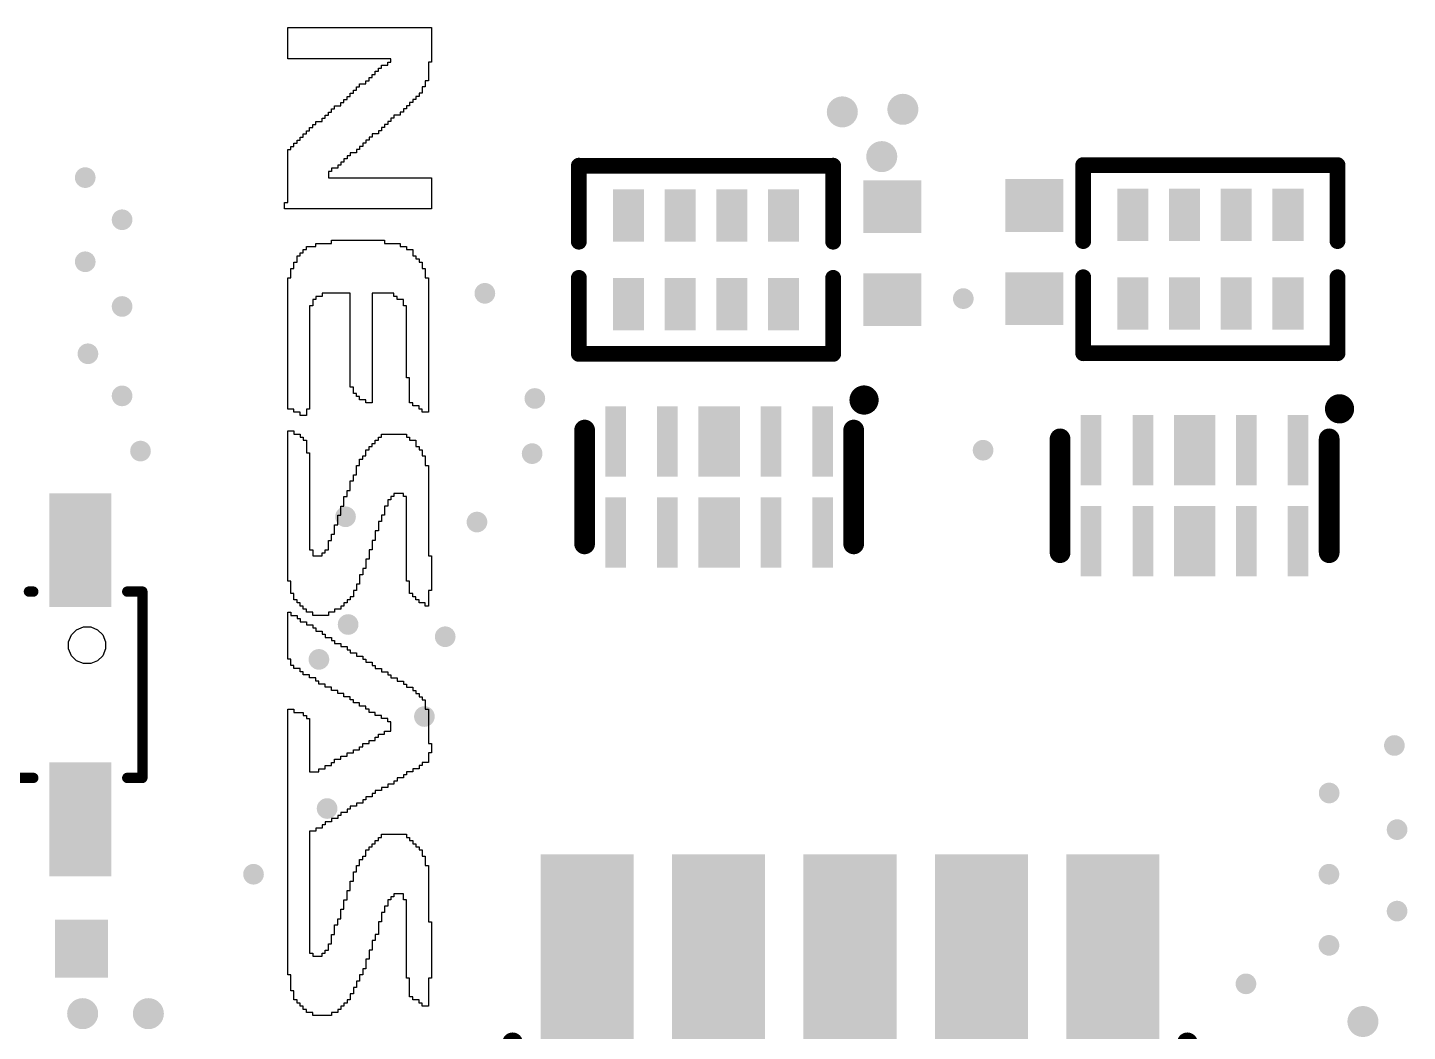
# Model space of a CAD drawing. Header units: inches. Extents: x -6.1 to 65.1, y -0.8 to 59.2.
# Drawn here: x 21.63 to 34.96, y 6.53 to 16.22 of the extents above; entities that cross this region are included whole.
import ezdxf

# ---------------------------------------------------------------- set-up
doc = ezdxf.new("R2010")
doc.units = ezdxf.units.IN
for name, color, linetype in [('Top Overlay', 2, 'Continuous'), ('Top Paste', 8, 'Continuous'), ('Via Holes', 16, 'Continuous')]:
    doc.layers.add(name, color=color, linetype=linetype)

# ---------------------------------------------------------------- blocks, each defined once
blk = doc.blocks.new('SOT_23_5_L3_0_W1_7_P0_95_LS2_8_BR_80')
at = {"layer": 'Top Paste'}
for points in [[(-1.85, 1.25), (-0.75, 1.25), (-0.75, 0.65), (-1.85, 0.65)], [(0.75, 1.25), (1.85, 1.25), (1.85, 0.65), (0.75, 0.65)], [(0.75, 0.3), (1.85, 0.3), (1.85, -0.3), (0.75, -0.3)], [(-1.85, -0.65), (-0.75, -0.65), (-0.75, -1.25), (-1.85, -1.25)], [(0.75, -0.65), (1.85, -0.65), (1.85, -1.25), (0.75, -1.25)]]:
    blk.add_hatch(color=8, dxfattribs=at).paths.add_polyline_path(points)
at = {"layer": 'Top Overlay'}
for p, q in [((0.204, -0.981), (0.23, -0.915)), ((0.23, -0.915), (0.28, -0.864)), ((0.28, -0.864), (0.346, -0.837)), ((0.346, -0.837), (0.416, -0.837)), ((0.416, -0.837), (0.482, -0.864)), ((0.482, -0.864), (0.532, -0.915)), ((0.532, -0.915), (0.558, -0.981)), ((0.204, -1.016), (0.204, -0.981)), ((0.204, -1.016), (0.204, -1.016)), ((0.204, -1.051), (0.204, -1.016)), ((0.204, -1.016), (0.204, -1.016)), ((0.23, -1.117), (0.204, -1.051)), ((0.558, -1.051), (0.532, -1.117)), ((0.558, -0.981), (0.558, -1.016)), ((0.558, -1.016), (0.558, -1.051)), ((0.28, -1.168), (0.23, -1.117)), ((0.346, -1.195), (0.28, -1.168)), ((0.416, -1.195), (0.346, -1.195)), ((0.482, -1.168), (0.416, -1.195)), ((0.532, -1.117), (0.482, -1.168))]:
    blk.add_line(p, q, dxfattribs=at)
at = {"layer": 'Top Overlay', "const_width": 0.1}
for points in [[(-0.9, 1.55), (-0.9, 1.404)], [(-0.9, 1.55), (0.9, 1.55)], [(0.9, 1.55), (0.9, 1.404)], [(-0.9, 0.496), (-0.9, -0.496)], [(0.9, 0.496), (0.9, 0.454)], [(0.9, -0.454), (0.9, -0.496)], [(-0.9, -1.404), (-0.9, -1.55)], [(0.9, -1.404), (0.9, -1.55)], [(-0.9, -1.55), (0.9, -1.55)]]:
    blk.add_lwpolyline(points, dxfattribs=at)
at = {"layer": 'Top Overlay', "const_width": 0.05}
for points in [[(-0.925, 1.55, 1), (-0.875, 1.55, 1)], [(-0.925, 1.55, 1), (-0.875, 1.55, 1)], [(0.875, 1.55, 1), (0.925, 1.55, 1)], [(0.875, 1.55, 1), (0.925, 1.55, 1)], [(-0.925, 1.404, 1), (-0.875, 1.404, 1)], [(0.875, 1.404, 1), (0.925, 1.404, 1)], [(-0.925, 0.496, 1), (-0.875, 0.496, 1)], [(0.875, 0.496, 1), (0.925, 0.496, 1)], [(0.875, 0.454, 1), (0.925, 0.454, 1)], [(-0.925, -0.496, 1), (-0.875, -0.496, 1)], [(0.875, -0.454, 1), (0.925, -0.454, 1)], [(0.875, -0.496, 1), (0.925, -0.496, 1)], [(-0.925, -1.404, 1), (-0.875, -1.404, 1)], [(0.875, -1.404, 1), (0.925, -1.404, 1)], [(-0.925, -1.55, 1), (-0.875, -1.55, 1)], [(-0.925, -1.55, 1), (-0.875, -1.55, 1)], [(0.875, -1.55, 1), (0.925, -1.55, 1)], [(0.875, -1.55, 1), (0.925, -1.55, 1)]]:
    blk.add_lwpolyline(points, format="xyb", close=True, dxfattribs=at)
blk = doc.blocks.new('RES_ARRAY_SMD_0402_8P_L2_0_W1_0_BL_127')
at = {"layer": 'Top Paste'}
for points in [[(-0.6, 0.175), (-0.9, 0.175), (-0.9, 0.68), (-0.6, 0.68)], [(-0.1, 0.175), (-0.4, 0.175), (-0.4, 0.68), (-0.1, 0.68)], [(0.4, 0.175), (0.1, 0.175), (0.1, 0.68), (0.4, 0.68)], [(0.9, 0.175), (0.6, 0.175), (0.6, 0.68), (0.9, 0.68)], [(-0.6, -0.68), (-0.9, -0.68), (-0.9, -0.175), (-0.6, -0.175)], [(-0.1, -0.68), (-0.4, -0.68), (-0.4, -0.175), (-0.1, -0.175)], [(0.4, -0.68), (0.1, -0.68), (0.1, -0.175), (0.4, -0.175)], [(0.9, -0.68), (0.6, -0.68), (0.6, -0.175), (0.9, -0.175)]]:
    blk.add_hatch(color=8, dxfattribs=at).paths.add_polyline_path(points)
at = {"layer": 'Top Overlay', "const_width": 0.152}
for points in [[(-1.229, 0.909), (-1.229, 0.175)], [(1.229, 0.909), (-1.229, 0.909)], [(1.229, 0.909), (1.229, 0.175)], [(-1.229, -0.175), (-1.229, -0.909)], [(1.229, -0.175), (1.229, -0.909)], [(1.229, -0.909), (-1.229, -0.909)]]:
    blk.add_lwpolyline(points, dxfattribs=at)
at = {"layer": 'Top Overlay', "const_width": 0.0762}
for points in [[(-1.267, 0.909, 1), (-1.19, 0.909, 1)], [(-1.267, 0.909, 1), (-1.19, 0.909, 1)], [(1.19, 0.909, 1), (1.267, 0.909, 1)], [(1.19, 0.909, 1), (1.267, 0.909, 1)], [(-1.267, 0.175, 1), (-1.19, 0.175, 1)], [(1.19, 0.175, 1), (1.267, 0.175, 1)], [(-1.267, -0.175, 1), (-1.19, -0.175, 1)], [(1.19, -0.175, 1), (1.267, -0.175, 1)], [(-1.267, -0.909, 1), (-1.19, -0.909, 1)], [(-1.267, -0.909, 1), (-1.19, -0.909, 1)], [(1.19, -0.909, 1), (1.267, -0.909, 1)], [(1.19, -0.909, 1), (1.267, -0.909, 1)]]:
    blk.add_lwpolyline(points, format="xyb", close=True, dxfattribs=at)
blk = doc.blocks.new('RES_ARRAY_SMD_0402_8P_L2_0_W1_0_BL_128')
at = {"layer": 'Top Paste'}
for points in [[(-0.6, 0.175), (-0.9, 0.175), (-0.9, 0.68), (-0.6, 0.68)], [(-0.1, 0.175), (-0.4, 0.175), (-0.4, 0.68), (-0.1, 0.68)], [(0.4, 0.175), (0.1, 0.175), (0.1, 0.68), (0.4, 0.68)], [(0.9, 0.175), (0.6, 0.175), (0.6, 0.68), (0.9, 0.68)], [(-0.6, -0.68), (-0.9, -0.68), (-0.9, -0.175), (-0.6, -0.175)], [(-0.1, -0.68), (-0.4, -0.68), (-0.4, -0.175), (-0.1, -0.175)], [(0.4, -0.68), (0.1, -0.68), (0.1, -0.175), (0.4, -0.175)], [(0.9, -0.68), (0.6, -0.68), (0.6, -0.175), (0.9, -0.175)]]:
    blk.add_hatch(color=8, dxfattribs=at).paths.add_polyline_path(points)
at = {"layer": 'Top Overlay', "const_width": 0.152}
for points in [[(-1.229, 0.909), (-1.229, 0.175)], [(1.229, 0.909), (-1.229, 0.909)], [(1.229, 0.909), (1.229, 0.175)], [(-1.229, -0.175), (-1.229, -0.909)], [(1.229, -0.175), (1.229, -0.909)], [(1.229, -0.909), (-1.229, -0.909)]]:
    blk.add_lwpolyline(points, dxfattribs=at)
at = {"layer": 'Top Overlay', "const_width": 0.0762}
for points in [[(-1.267, 0.909, 1), (-1.19, 0.909, 1)], [(-1.267, 0.909, 1), (-1.19, 0.909, 1)], [(1.19, 0.909, 1), (1.267, 0.909, 1)], [(1.19, 0.909, 1), (1.267, 0.909, 1)], [(-1.267, 0.175, 1), (-1.19, 0.175, 1)], [(1.19, 0.175, 1), (1.267, 0.175, 1)], [(-1.267, -0.175, 1), (-1.19, -0.175, 1)], [(1.19, -0.175, 1), (1.267, -0.175, 1)], [(-1.267, -0.909, 1), (-1.19, -0.909, 1)], [(-1.267, -0.909, 1), (-1.19, -0.909, 1)], [(1.19, -0.909, 1), (1.267, -0.909, 1)], [(1.19, -0.909, 1), (1.267, -0.909, 1)]]:
    blk.add_lwpolyline(points, format="xyb", close=True, dxfattribs=at)
blk = doc.blocks.new('CONN_SMD_FTSH_105_01_L_DV_K_TR_173')
at = {"layer": 'Top Paste'}
for points in [[(-2.99, 3.535), (-2.09, 3.535), (-2.09, 0.535), (-2.99, 0.535)], [(-1.72, 3.535), (-0.82, 3.535), (-0.82, 0.535), (-1.72, 0.535)], [(-0.45, 3.535), (0.45, 3.535), (0.45, 0.535), (-0.45, 0.535)], [(0.82, 3.535), (1.72, 3.535), (1.72, 0.535), (0.82, 0.535)], [(2.09, 3.535), (2.99, 3.535), (2.99, 0.535), (2.09, 0.535)], [(-2.99, -0.535), (-2.09, -0.535), (-2.09, -3.535), (-2.99, -3.535)], [(-1.72, -0.535), (-0.82, -0.535), (-0.82, -3.535), (-1.72, -3.535)], [(-0.45, -0.535), (0.45, -0.535), (0.45, -3.535), (-0.45, -3.535)], [(0.82, -0.535), (1.72, -0.535), (1.72, -3.535), (0.82, -3.535)], [(2.09, -0.535), (2.99, -0.535), (2.99, -3.535), (2.09, -3.535)]]:
    blk.add_hatch(color=8, dxfattribs=at).paths.add_polyline_path(points)
at = {"layer": 'Top Overlay'}
for points, const_width in [([(-3.26, -1.715), (-3.26, 1.715)], 0.2), ([(3.26, -1.715), (3.26, 1.715)], 0.2), ([(-0.635, -2.54), (-0.635, -0.254)], 0.15), ([(-0.635, -0.254), (0.635, -0.254)], 0.15), ([(0.635, -2.54), (0.635, -0.254)], 0.15)]:
    blk.add_lwpolyline(points, dxfattribs=dict(at, const_width=const_width))
for points, const_width in [([(-3.31, 1.715, 1), (-3.21, 1.715, 1)], 0.1), ([(3.21, 1.715, 1), (3.31, 1.715, 1)], 0.1), ([(-0.673, -0.254, 1), (-0.597, -0.254, 1)], 0.075), ([(-0.673, -0.254, 1), (-0.597, -0.254, 1)], 0.075), ([(0.597, -0.254, 1), (0.673, -0.254, 1)], 0.075), ([(0.597, -0.254, 1), (0.673, -0.254, 1)], 0.075), ([(-3.31, -1.715, 1), (-3.21, -1.715, 1)], 0.1), ([(3.21, -1.715, 1), (3.31, -1.715, 1)], 0.1), ([(-3.74, -2.035, 1), (-3.64, -2.035, 1)], 0.1), ([(-3.74, -2.039, 1), (-3.64, -2.039, 1)], 0.1), ([(-0.673, -2.54, 1), (-0.597, -2.54, 1)], 0.075), ([(0.597, -2.54, 1), (0.673, -2.54, 1)], 0.075)]:
    blk.add_lwpolyline(points, format="xyb", close=True, dxfattribs=dict(at, const_width=const_width))
at = {"layer": 'Top Overlay', "const_width": 0.2}
blk.add_lwpolyline([(-3.69, -2.039, -89.963759), (-3.69, -2.035)], format="xyb", dxfattribs=at)
blk = doc.blocks.new('SLP2510P8_L2_5_W1_0_P0_50_BL_183')
at = {"layer": 'Top Paste'}
for points in [[(-1.1, 0.78), (-0.9, 0.78), (-0.9, 0.1), (-1.1, 0.1)], [(-0.6, 0.78), (-0.4, 0.78), (-0.4, 0.1), (-0.6, 0.1)], [(-0.2, 0.78), (0.2, 0.78), (0.2, 0.1), (-0.2, 0.1)], [(0.4, 0.78), (0.6, 0.78), (0.6, 0.1), (0.4, 0.1)], [(0.9, 0.78), (1.1, 0.78), (1.1, 0.1), (0.9, 0.1)], [(-1.1, -0.1), (-0.9, -0.1), (-0.9, -0.78), (-1.1, -0.78)], [(-0.6, -0.1), (-0.4, -0.1), (-0.4, -0.78), (-0.6, -0.78)], [(-0.2, -0.1), (0.2, -0.1), (0.2, -0.78), (-0.2, -0.78)], [(0.4, -0.1), (0.6, -0.1), (0.6, -0.78), (0.4, -0.78)], [(0.9, -0.1), (1.1, -0.1), (1.1, -0.78), (0.9, -0.78)]]:
    blk.add_hatch(color=8, dxfattribs=at).paths.add_polyline_path(points)
at = {"layer": 'Top Overlay', "const_width": 0.2}
for points in [[(-1.3, 0.55), (-1.3, -0.55)], [(1.3, 0.55), (1.3, -0.55)]]:
    blk.add_lwpolyline(points, dxfattribs=at)
at = {"layer": 'Top Overlay'}
for points, const_width in [([(-1.35, 0.55, 1), (-1.25, 0.55, 1)], 0.1), ([(1.25, 0.55, 1), (1.35, 0.55, 1)], 0.1), ([(-1.35, -0.55, 1), (-1.25, -0.55, 1)], 0.1), ([(1.25, -0.55, 1), (1.35, -0.55, 1)], 0.1), ([(-1.359, -0.84, 1), (-1.441, -0.84, 1)], 0.2), ([(-1.491, -0.84, 1), (-1.391, -0.84, 1)], 0.1), ([(-1.409, -0.84, 1), (-1.309, -0.84, 1)], 0.1)]:
    blk.add_lwpolyline(points, format="xyb", close=True, dxfattribs=dict(at, const_width=const_width))
blk = doc.blocks.new('SLP2510P8_L2_5_W1_0_P0_50_BL_184')
at = {"layer": 'Top Paste'}
for points in [[(-1.1, 0.78), (-0.9, 0.78), (-0.9, 0.1), (-1.1, 0.1)], [(-0.6, 0.78), (-0.4, 0.78), (-0.4, 0.1), (-0.6, 0.1)], [(-0.2, 0.78), (0.2, 0.78), (0.2, 0.1), (-0.2, 0.1)], [(0.4, 0.78), (0.6, 0.78), (0.6, 0.1), (0.4, 0.1)], [(0.9, 0.78), (1.1, 0.78), (1.1, 0.1), (0.9, 0.1)], [(-1.1, -0.1), (-0.9, -0.1), (-0.9, -0.78), (-1.1, -0.78)], [(-0.6, -0.1), (-0.4, -0.1), (-0.4, -0.78), (-0.6, -0.78)], [(-0.2, -0.1), (0.2, -0.1), (0.2, -0.78), (-0.2, -0.78)], [(0.4, -0.1), (0.6, -0.1), (0.6, -0.78), (0.4, -0.78)], [(0.9, -0.1), (1.1, -0.1), (1.1, -0.78), (0.9, -0.78)]]:
    blk.add_hatch(color=8, dxfattribs=at).paths.add_polyline_path(points)
at = {"layer": 'Top Overlay', "const_width": 0.2}
for points in [[(-1.3, 0.55), (-1.3, -0.55)], [(1.3, 0.55), (1.3, -0.55)]]:
    blk.add_lwpolyline(points, dxfattribs=at)
at = {"layer": 'Top Overlay'}
for points, const_width in [([(-1.35, 0.55, 1), (-1.25, 0.55, 1)], 0.1), ([(1.25, 0.55, 1), (1.35, 0.55, 1)], 0.1), ([(-1.35, -0.55, 1), (-1.25, -0.55, 1)], 0.1), ([(1.25, -0.55, 1), (1.35, -0.55, 1)], 0.1), ([(-1.359, -0.84, 1), (-1.441, -0.84, 1)], 0.2), ([(-1.491, -0.84, 1), (-1.391, -0.84, 1)], 0.1), ([(-1.409, -0.84, 1), (-1.309, -0.84, 1)], 0.1)]:
    blk.add_lwpolyline(points, format="xyb", close=True, dxfattribs=dict(at, const_width=const_width))
blk = doc.blocks.new('C0402_234')
at = {"layer": 'Top Paste'}
for points in [[(-0.705, -0.28), (-0.705, 0.28), (-0.195, 0.28), (-0.195, -0.28)], [(0.195, -0.28), (0.195, 0.28), (0.705, 0.28), (0.705, -0.28)]]:
    blk.add_hatch(color=8, dxfattribs=at).paths.add_polyline_path(points)
blk = doc.blocks.new('C0402_235')
at = {"layer": 'Top Paste'}
for points in [[(-0.705, -0.28), (-0.705, 0.28), (-0.195, 0.28), (-0.195, -0.28)], [(0.195, -0.28), (0.195, 0.28), (0.705, 0.28), (0.705, -0.28)]]:
    blk.add_hatch(color=8, dxfattribs=at).paths.add_polyline_path(points)
blk = doc.blocks.new('C0402_247')
at = {"layer": 'Top Paste'}
for points in [[(-0.705, -0.28), (-0.705, 0.28), (-0.195, 0.28), (-0.195, -0.28)], [(0.195, -0.28), (0.195, 0.28), (0.705, 0.28), (0.705, -0.28)]]:
    blk.add_hatch(color=8, dxfattribs=at).paths.add_polyline_path(points)

msp = doc.modelspace()

# ---------------------------------------------------------------- hatches: boundary and pattern name
at = {"layer": 'Via Holes'}
h = msp.add_hatch(color=7, dxfattribs=at)
edge = h.paths.add_edge_path()
edge.add_arc((29.501, 15.41), 0.15, 0, 360)
h = msp.add_hatch(color=7, dxfattribs=at)
edge = h.paths.add_edge_path()
edge.add_arc((30.086, 15.435), 0.15, 0, 360)
h = msp.add_hatch(color=7, dxfattribs=at)
edge = h.paths.add_edge_path()
edge.add_arc((29.882, 14.978), 0.15, 0, 360)
h = msp.add_hatch(color=7, dxfattribs=at)
edge = h.paths.add_edge_path()
edge.add_arc((22.186, 14.775), 0.1, 0, 360)
h = msp.add_hatch(color=7, dxfattribs=at)
edge = h.paths.add_edge_path()
edge.add_arc((22.542, 14.368), 0.1, 0, 360)
h = msp.add_hatch(color=7, dxfattribs=at)
edge = h.paths.add_edge_path()
edge.add_arc((22.186, 13.962), 0.1, 0, 360)
h = msp.add_hatch(color=7, dxfattribs=at)
edge = h.paths.add_edge_path()
edge.add_arc((26.047, 13.657), 0.1, 0, 360)
h = msp.add_hatch(color=7, dxfattribs=at)
edge = h.paths.add_edge_path()
edge.add_arc((22.542, 13.53), 0.1, 0, 360)
h = msp.add_hatch(color=7, dxfattribs=at)
edge = h.paths.add_edge_path()
edge.add_arc((27.434, 13.554), 0.1, 0, 360)
h = msp.add_hatch(color=7, dxfattribs=at)
edge = h.paths.add_edge_path()
edge.add_arc((27.934, 13.554), 0.1, 0, 360)
h = msp.add_hatch(color=7, dxfattribs=at)
edge = h.paths.add_edge_path()
edge.add_arc((28.434, 13.554), 0.1, 0, 360)
h = msp.add_hatch(color=7, dxfattribs=at)
edge = h.paths.add_edge_path()
edge.add_arc((28.934, 13.554), 0.1, 0, 360)
h = msp.add_hatch(color=7, dxfattribs=at)
edge = h.paths.add_edge_path()
edge.add_arc((30.67, 13.606), 0.1, 0, 360)
h = msp.add_hatch(color=7, dxfattribs=at)
edge = h.paths.add_edge_path()
edge.add_arc((32.807, 13.56), 0.1, 0, 360)
h = msp.add_hatch(color=7, dxfattribs=at)
edge = h.paths.add_edge_path()
edge.add_arc((33.307, 13.56), 0.1, 0, 360)
h = msp.add_hatch(color=7, dxfattribs=at)
edge = h.paths.add_edge_path()
edge.add_arc((33.807, 13.56), 0.1, 0, 360)
h = msp.add_hatch(color=7, dxfattribs=at)
edge = h.paths.add_edge_path()
edge.add_arc((22.212, 13.073), 0.1, 0, 360)
h = msp.add_hatch(color=7, dxfattribs=at)
edge = h.paths.add_edge_path()
edge.add_arc((22.542, 12.666), 0.1, 0, 360)
h = msp.add_hatch(color=7, dxfattribs=at)
edge = h.paths.add_edge_path()
edge.add_arc((26.53, 12.641), 0.1, 0, 360)
h = msp.add_hatch(color=7, dxfattribs=at)
edge = h.paths.add_edge_path()
edge.add_arc((28.311, 12.226), 0.1, 0, 360)
h = msp.add_hatch(color=7, dxfattribs=at)
edge = h.paths.add_edge_path()
edge.add_arc((22.72, 12.133), 0.1, 0, 360)
h = msp.add_hatch(color=7, dxfattribs=at)
edge = h.paths.add_edge_path()
edge.add_arc((26.504, 12.108), 0.1, 0, 360)
h = msp.add_hatch(color=7, dxfattribs=at)
edge = h.paths.add_edge_path()
edge.add_arc((30.861, 12.141), 0.1, 0, 360)
h = msp.add_hatch(color=7, dxfattribs=at)
edge = h.paths.add_edge_path()
edge.add_arc((32.905, 12.141), 0.1, 0, 360)
h = msp.add_hatch(color=7, dxfattribs=at)
edge = h.paths.add_edge_path()
edge.add_arc((24.701, 11.498), 0.1, 0, 360)
h = msp.add_hatch(color=7, dxfattribs=at)
edge = h.paths.add_edge_path()
edge.add_arc((25.971, 11.447), 0.1, 0, 360)
h = msp.add_hatch(color=7, dxfattribs=at)
edge = h.paths.add_edge_path()
edge.add_arc((24.726, 10.457), 0.1, 0, 360)
h = msp.add_hatch(color=7, dxfattribs=at)
edge = h.paths.add_edge_path()
edge.add_arc((25.664, 10.339), 0.1, 0, 360)
h = msp.add_hatch(color=7, dxfattribs=at)
edge = h.paths.add_edge_path()
edge.add_arc((24.444, 10.12), 0.1, 0, 360)
h = msp.add_hatch(color=7, dxfattribs=at)
edge = h.paths.add_edge_path()
edge.add_arc((25.463, 9.568), 0.1, 0, 360)
h = msp.add_hatch(color=7, dxfattribs=at)
edge = h.paths.add_edge_path()
edge.add_arc((34.835, 9.288), 0.1, 0, 360)
h = msp.add_hatch(color=7, dxfattribs=at)
edge = h.paths.add_edge_path()
edge.add_arc((34.205, 8.829), 0.1, 0, 360)
h = msp.add_hatch(color=7, dxfattribs=at)
edge = h.paths.add_edge_path()
edge.add_arc((24.523, 8.679), 0.1, 0, 360)
h = msp.add_hatch(color=7, dxfattribs=at)
edge = h.paths.add_edge_path()
edge.add_arc((34.861, 8.475), 0.1, 0, 360)
h = msp.add_hatch(color=7, dxfattribs=at)
edge = h.paths.add_edge_path()
edge.add_arc((23.812, 8.044), 0.1, 0, 360)
h = msp.add_hatch(color=7, dxfattribs=at)
edge = h.paths.add_edge_path()
edge.add_arc((34.203, 8.044), 0.1, 0, 360)
h = msp.add_hatch(color=7, dxfattribs=at)
edge = h.paths.add_edge_path()
edge.add_arc((34.861, 7.688), 0.1, 0, 360)
h = msp.add_hatch(color=7, dxfattribs=at)
edge = h.paths.add_edge_path()
edge.add_arc((34.203, 7.357), 0.1, 0, 360)
h = msp.add_hatch(color=7, dxfattribs=at)
edge = h.paths.add_edge_path()
edge.add_arc((33.401, 6.985), 0.1, 0, 360)
h = msp.add_hatch(color=7, dxfattribs=at)
edge = h.paths.add_edge_path()
edge.add_arc((22.161, 6.697), 0.15, 0, 360)
h = msp.add_hatch(color=7, dxfattribs=at)
edge = h.paths.add_edge_path()
edge.add_arc((22.796, 6.697), 0.15, 0, 360)
h = msp.add_hatch(color=7, dxfattribs=at)
edge = h.paths.add_edge_path()
edge.add_arc((27.035, 6.735), 0.1, 0, 360)
h = msp.add_hatch(color=7, dxfattribs=at)
edge = h.paths.add_edge_path()
edge.add_arc((28.305, 6.735), 0.1, 0, 360)
h = msp.add_hatch(color=7, dxfattribs=at)
edge = h.paths.add_edge_path()
edge.add_arc((29.575, 6.735), 0.1, 0, 360)
h = msp.add_hatch(color=7, dxfattribs=at)
edge = h.paths.add_edge_path()
edge.add_arc((30.845, 6.735), 0.1, 0, 360)
h = msp.add_hatch(color=7, dxfattribs=at)
edge = h.paths.add_edge_path()
edge.add_arc((32.115, 6.735), 0.1, 0, 360)
h = msp.add_hatch(color=7, dxfattribs=at)
edge = h.paths.add_edge_path()
edge.add_arc((34.531, 6.621), 0.15, 0, 360)

# ---------------------------------------------------------------- linework, layer by layer
at = {"layer": 'Top Overlay'}
for p, q in [((24.142, 15.922), (24.142, 16.225)), ((24.142, 16.225), (25.532, 16.225)), ((25.532, 16.225), (25.532, 15.892)), ((25.139, 15.922), (24.142, 15.922)), ((25.109, 15.862), (25.109, 15.892)), ((25.109, 15.892), (25.139, 15.892)), ((25.139, 15.892), (25.139, 15.922)), ((25.532, 15.892), (25.502, 15.892)), ((25.502, 15.892), (25.502, 15.711)), ((24.928, 15.711), (24.928, 15.741)), ((24.928, 15.741), (24.958, 15.741)), ((24.958, 15.741), (24.958, 15.771)), ((24.958, 15.771), (24.988, 15.771)), ((24.988, 15.771), (24.988, 15.802)), ((24.988, 15.802), (25.018, 15.802)), ((25.018, 15.802), (25.018, 15.832)), ((25.018, 15.832), (25.048, 15.832)), ((25.048, 15.832), (25.048, 15.862)), ((25.048, 15.862), (25.109, 15.862)), ((24.777, 15.59), (24.777, 15.62)), ((24.777, 15.62), (24.807, 15.62)), ((24.807, 15.62), (24.807, 15.651)), ((24.807, 15.651), (24.837, 15.651)), ((24.837, 15.651), (24.837, 15.681)), ((24.837, 15.681), (24.897, 15.681)), ((24.897, 15.681), (24.897, 15.711)), ((24.897, 15.711), (24.928, 15.711)), ((25.471, 15.651), (25.441, 15.651)), ((25.441, 15.651), (25.441, 15.59)), ((25.502, 15.711), (25.471, 15.711)), ((25.471, 15.711), (25.471, 15.651)), ((24.595, 15.439), (24.595, 15.469)), ((24.595, 15.469), (24.656, 15.469)), ((24.656, 15.469), (24.656, 15.5)), ((24.656, 15.5), (24.686, 15.5)), ((24.686, 15.5), (24.686, 15.53)), ((24.686, 15.53), (24.716, 15.53)), ((24.716, 15.53), (24.716, 15.56)), ((24.716, 15.56), (24.746, 15.56)), ((24.746, 15.56), (24.746, 15.59)), ((24.746, 15.59), (24.777, 15.59)), ((25.32, 15.469), (25.29, 15.469)), ((25.29, 15.469), (25.29, 15.439)), ((25.351, 15.5), (25.32, 15.5)), ((25.32, 15.5), (25.32, 15.469)), ((25.381, 15.53), (25.351, 15.53)), ((25.351, 15.53), (25.351, 15.5)), ((25.411, 15.56), (25.381, 15.56)), ((25.381, 15.56), (25.381, 15.53)), ((25.441, 15.59), (25.411, 15.59)), ((25.411, 15.59), (25.411, 15.56)), ((24.474, 15.318), (24.474, 15.348)), ((24.474, 15.348), (24.505, 15.348)), ((24.505, 15.348), (24.505, 15.379)), ((24.505, 15.379), (24.535, 15.379)), ((24.535, 15.379), (24.535, 15.409)), ((24.535, 15.409), (24.565, 15.409)), ((24.565, 15.409), (24.565, 15.439)), ((24.565, 15.439), (24.595, 15.439)), ((25.169, 15.348), (25.139, 15.348)), ((25.139, 15.348), (25.139, 15.318)), ((25.23, 15.379), (25.169, 15.379)), ((25.169, 15.379), (25.169, 15.348)), ((25.26, 15.409), (25.23, 15.409)), ((25.23, 15.409), (25.23, 15.379)), ((25.29, 15.439), (25.26, 15.439)), ((25.26, 15.439), (25.26, 15.409)), ((24.323, 15.197), (24.323, 15.228)), ((24.323, 15.228), (24.354, 15.228)), ((24.354, 15.228), (24.354, 15.258)), ((24.354, 15.258), (24.384, 15.258)), ((24.384, 15.258), (24.384, 15.288)), ((24.384, 15.288), (24.414, 15.288)), ((24.414, 15.288), (24.414, 15.318)), ((24.414, 15.318), (24.474, 15.318)), ((25.048, 15.228), (25.018, 15.228)), ((25.018, 15.228), (25.018, 15.197)), ((25.079, 15.258), (25.048, 15.258)), ((25.048, 15.258), (25.048, 15.228)), ((25.109, 15.288), (25.079, 15.288)), ((25.079, 15.288), (25.079, 15.258)), ((25.139, 15.318), (25.109, 15.318)), ((25.109, 15.318), (25.109, 15.288)), ((24.172, 15.046), (24.172, 15.077)), ((24.172, 15.077), (24.203, 15.077)), ((24.203, 15.077), (24.203, 15.107)), ((24.203, 15.107), (24.233, 15.107)), ((24.233, 15.107), (24.233, 15.137)), ((24.233, 15.137), (24.263, 15.137)), ((24.263, 15.137), (24.263, 15.167)), ((24.263, 15.167), (24.293, 15.167)), ((24.293, 15.167), (24.293, 15.197)), ((24.293, 15.197), (24.323, 15.197)), ((24.867, 15.077), (24.837, 15.077)), ((24.837, 15.077), (24.837, 15.046)), ((24.897, 15.107), (24.867, 15.107)), ((24.867, 15.107), (24.867, 15.077)), ((24.928, 15.137), (24.897, 15.137)), ((24.897, 15.137), (24.897, 15.107)), ((24.958, 15.167), (24.928, 15.167)), ((24.928, 15.167), (24.928, 15.137)), ((25.018, 15.197), (24.958, 15.197)), ((24.958, 15.197), (24.958, 15.167)), ((24.142, 14.533), (24.142, 15.046)), ((24.142, 15.046), (24.172, 15.046)), ((24.716, 14.956), (24.686, 14.956)), ((24.686, 14.956), (24.686, 14.925)), ((24.746, 14.986), (24.716, 14.986)), ((24.716, 14.986), (24.716, 14.956)), ((24.777, 15.016), (24.746, 15.016)), ((24.746, 15.016), (24.746, 14.986)), ((24.807, 15.016), (24.777, 15.016)), ((24.837, 15.046), (24.807, 15.046)), ((24.807, 15.046), (24.807, 15.016)), ((24.565, 14.835), (24.535, 14.835)), ((24.535, 14.835), (24.535, 14.774)), ((24.626, 14.865), (24.565, 14.865)), ((24.565, 14.865), (24.565, 14.835)), ((24.656, 14.895), (24.626, 14.895)), ((24.626, 14.895), (24.626, 14.865)), ((24.686, 14.925), (24.656, 14.925)), ((24.656, 14.925), (24.656, 14.895)), ((24.535, 14.774), (25.532, 14.774)), ((25.532, 14.774), (25.532, 14.472)), ((24.112, 14.472), (24.112, 14.533)), ((24.112, 14.533), (24.142, 14.533)), ((25.532, 14.472), (24.112, 14.472)), ((24.414, 14.11), (24.414, 14.14)), ((24.414, 14.14), (24.565, 14.14)), ((24.565, 14.14), (24.565, 14.17)), ((24.565, 14.17), (25.079, 14.17)), ((25.079, 14.17), (25.079, 14.14)), ((25.079, 14.14), (25.23, 14.14)), ((25.23, 14.14), (25.23, 14.11)), ((24.233, 13.959), (24.233, 14.019)), ((24.233, 14.019), (24.263, 14.019)), ((24.263, 14.019), (24.263, 14.049)), ((24.263, 14.049), (24.293, 14.049)), ((24.293, 14.049), (24.293, 14.08)), ((24.293, 14.08), (24.323, 14.08)), ((24.323, 14.08), (24.323, 14.11)), ((24.323, 14.11), (24.414, 14.11)), ((25.23, 14.11), (25.29, 14.11)), ((25.29, 14.11), (25.29, 14.08)), ((25.29, 14.08), (25.351, 14.08)), ((25.351, 14.08), (25.351, 14.019)), ((25.351, 14.019), (25.381, 14.019)), ((25.381, 14.019), (25.381, 13.989)), ((24.172, 13.808), (24.172, 13.898)), ((24.172, 13.898), (24.203, 13.898)), ((24.203, 13.898), (24.203, 13.959)), ((24.203, 13.959), (24.233, 13.959)), ((25.381, 13.989), (25.411, 13.989)), ((25.411, 13.989), (25.411, 13.959)), ((25.411, 13.959), (25.441, 13.959)), ((25.441, 13.959), (25.441, 13.898)), ((25.441, 13.898), (25.471, 13.898)), ((25.471, 13.898), (25.471, 13.808)), ((24.142, 12.539), (24.142, 13.808)), ((24.142, 13.808), (24.172, 13.808)), ((25.471, 13.808), (25.502, 13.808)), ((25.502, 13.808), (25.502, 12.509)), ((24.474, 13.626), (24.414, 13.626)), ((24.414, 13.626), (24.414, 13.596)), ((24.595, 13.657), (24.474, 13.657)), ((24.474, 13.657), (24.474, 13.626)), ((24.626, 13.657), (24.595, 13.657)), ((24.746, 13.657), (24.626, 13.657)), ((24.746, 12.75), (24.746, 13.657)), ((25.169, 13.657), (24.958, 13.657)), ((24.958, 13.657), (24.958, 12.599)), ((25.169, 13.626), (25.169, 13.657)), ((25.2, 13.626), (25.169, 13.626)), ((25.2, 13.596), (25.2, 13.626)), ((24.384, 13.536), (24.354, 13.536)), ((24.354, 13.536), (24.354, 12.539)), ((24.414, 13.596), (24.384, 13.596)), ((24.384, 13.596), (24.384, 13.536)), ((25.26, 13.596), (25.2, 13.596)), ((25.26, 13.536), (25.26, 13.596)), ((25.29, 13.536), (25.26, 13.536)), ((25.29, 12.841), (25.29, 13.536)), ((25.32, 12.841), (25.29, 12.841)), ((25.32, 12.599), (25.32, 12.841)), ((24.777, 12.75), (24.746, 12.75)), ((24.777, 12.69), (24.777, 12.75)), ((24.807, 12.69), (24.777, 12.69)), ((24.807, 12.66), (24.807, 12.69)), ((24.203, 12.539), (24.142, 12.539)), ((24.203, 12.509), (24.203, 12.539)), ((24.354, 12.539), (24.323, 12.539)), ((24.323, 12.539), (24.323, 12.478)), ((24.837, 12.66), (24.807, 12.66)), ((24.837, 12.629), (24.837, 12.66)), ((24.897, 12.629), (24.837, 12.629)), ((24.897, 12.599), (24.897, 12.629)), ((24.958, 12.599), (24.897, 12.599)), ((25.351, 12.599), (25.32, 12.599)), ((25.351, 12.569), (25.351, 12.599)), ((25.411, 12.569), (25.351, 12.569)), ((25.411, 12.539), (25.411, 12.569)), ((25.441, 12.539), (25.411, 12.539)), ((25.441, 12.509), (25.441, 12.539)), ((24.263, 12.509), (24.203, 12.509)), ((24.263, 12.478), (24.263, 12.509)), ((24.323, 12.478), (24.263, 12.478)), ((25.502, 12.509), (25.441, 12.509)), ((24.142, 10.877), (24.142, 12.327)), ((24.142, 12.327), (24.203, 12.327)), ((24.203, 12.327), (24.203, 12.297)), ((24.203, 12.297), (24.263, 12.297)), ((24.263, 12.297), (24.263, 12.267)), ((24.263, 12.267), (24.293, 12.267)), ((24.293, 12.267), (24.293, 12.237)), ((25.018, 12.237), (25.018, 12.267)), ((25.018, 12.267), (25.048, 12.267)), ((25.048, 12.267), (25.048, 12.297)), ((25.048, 12.297), (25.29, 12.297)), ((25.29, 12.297), (25.29, 12.267)), ((25.29, 12.267), (25.32, 12.267)), ((25.32, 12.267), (25.32, 12.237)), ((24.293, 12.237), (24.323, 12.237)), ((24.323, 12.237), (24.323, 12.116)), ((24.897, 12.086), (24.897, 12.146)), ((24.897, 12.146), (24.928, 12.146)), ((24.928, 12.146), (24.928, 12.176)), ((24.928, 12.176), (24.958, 12.176)), ((24.958, 12.176), (24.958, 12.206)), ((24.958, 12.206), (24.988, 12.206)), ((24.988, 12.206), (24.988, 12.237)), ((24.988, 12.237), (25.018, 12.237)), ((25.32, 12.237), (25.381, 12.237)), ((25.381, 12.237), (25.381, 12.176)), ((25.381, 12.176), (25.411, 12.176)), ((25.411, 12.176), (25.411, 12.146)), ((25.411, 12.146), (25.441, 12.146)), ((25.441, 12.146), (25.441, 12.086)), ((24.323, 12.116), (24.354, 12.116)), ((24.354, 12.116), (24.354, 11.179)), ((24.837, 11.995), (24.837, 12.055)), ((24.837, 12.055), (24.867, 12.055)), ((24.867, 12.055), (24.867, 12.086)), ((24.867, 12.086), (24.897, 12.086)), ((25.441, 12.086), (25.471, 12.086)), ((25.471, 12.086), (25.471, 11.995)), ((24.777, 11.844), (24.777, 11.904)), ((24.777, 11.904), (24.807, 11.904)), ((24.807, 11.904), (24.807, 11.995)), ((24.807, 11.995), (24.837, 11.995)), ((25.471, 11.995), (25.502, 11.995)), ((25.502, 11.995), (25.502, 11.119)), ((24.716, 11.693), (24.716, 11.753)), ((24.716, 11.753), (24.746, 11.753)), ((24.746, 11.753), (24.746, 11.844)), ((24.746, 11.844), (24.777, 11.844)), ((24.656, 11.512), (24.656, 11.602)), ((24.656, 11.602), (24.686, 11.602)), ((24.686, 11.602), (24.686, 11.693)), ((24.686, 11.693), (24.716, 11.693)), ((25.109, 11.602), (25.079, 11.602)), ((25.079, 11.602), (25.079, 11.512)), ((25.139, 11.663), (25.109, 11.663)), ((25.109, 11.663), (25.109, 11.602)), ((25.169, 11.693), (25.139, 11.693)), ((25.139, 11.693), (25.139, 11.663)), ((25.26, 11.723), (25.169, 11.723)), ((25.169, 11.723), (25.169, 11.693)), ((25.26, 11.693), (25.26, 11.723)), ((25.29, 11.693), (25.26, 11.693)), ((25.29, 10.877), (25.29, 11.693)), ((24.626, 11.421), (24.626, 11.512)), ((24.626, 11.512), (24.656, 11.512)), ((25.079, 11.512), (25.048, 11.512)), ((25.048, 11.512), (25.048, 11.451)), ((24.595, 11.33), (24.595, 11.421)), ((24.595, 11.421), (24.626, 11.421)), ((25.018, 11.361), (24.988, 11.361)), ((24.988, 11.361), (24.988, 11.27)), ((25.048, 11.451), (25.018, 11.451)), ((25.018, 11.451), (25.018, 11.361)), ((24.535, 11.179), (24.535, 11.27)), ((24.535, 11.27), (24.565, 11.27)), ((24.565, 11.27), (24.565, 11.33)), ((24.565, 11.33), (24.595, 11.33)), ((24.988, 11.27), (24.958, 11.27)), ((24.958, 11.27), (24.958, 11.179)), ((24.354, 11.179), (24.384, 11.179)), ((24.384, 11.179), (24.384, 11.119)), ((24.384, 11.119), (24.474, 11.119)), ((24.474, 11.119), (24.474, 11.149)), ((24.474, 11.149), (24.505, 11.149)), ((24.505, 11.149), (24.505, 11.179)), ((24.505, 11.179), (24.535, 11.179)), ((24.897, 11.089), (24.897, 11.058)), ((24.928, 11.089), (24.897, 11.089)), ((24.958, 11.179), (24.928, 11.179)), ((24.928, 11.179), (24.928, 11.089)), ((25.502, 11.119), (25.532, 11.119)), ((25.532, 11.119), (25.532, 10.787)), ((24.867, 10.938), (24.837, 10.938)), ((24.837, 10.938), (24.837, 10.847)), ((24.897, 10.998), (24.867, 10.998)), ((24.867, 10.998), (24.867, 10.938)), ((24.897, 11.058), (24.897, 10.998)), ((24.172, 10.877), (24.142, 10.877)), ((24.172, 10.756), (24.172, 10.877)), ((24.837, 10.847), (24.807, 10.847)), ((24.807, 10.847), (24.807, 10.787)), ((25.32, 10.877), (25.29, 10.877)), ((25.32, 10.756), (25.32, 10.877)), ((24.203, 10.756), (24.172, 10.756)), ((24.203, 10.696), (24.203, 10.756)), ((24.233, 10.696), (24.203, 10.696)), ((24.233, 10.666), (24.233, 10.696)), ((24.263, 10.666), (24.233, 10.666)), ((24.263, 10.635), (24.263, 10.666)), ((24.716, 10.666), (24.686, 10.666)), ((24.686, 10.666), (24.686, 10.635)), ((24.746, 10.696), (24.716, 10.696)), ((24.716, 10.696), (24.716, 10.666)), ((24.777, 10.726), (24.746, 10.726)), ((24.746, 10.726), (24.746, 10.696)), ((24.807, 10.787), (24.777, 10.787)), ((24.777, 10.787), (24.777, 10.726)), ((25.351, 10.756), (25.32, 10.756)), ((25.351, 10.726), (25.351, 10.756)), ((25.381, 10.726), (25.351, 10.726)), ((25.381, 10.696), (25.381, 10.726)), ((25.411, 10.696), (25.381, 10.696)), ((25.411, 10.666), (25.411, 10.696)), ((25.471, 10.666), (25.411, 10.666)), ((25.471, 10.635), (25.471, 10.666)), ((25.532, 10.787), (25.502, 10.787)), ((25.502, 10.787), (25.502, 10.635)), ((24.142, 10.122), (24.142, 10.575)), ((24.142, 10.575), (24.172, 10.575)), ((24.172, 10.575), (24.172, 10.545)), ((24.172, 10.545), (24.233, 10.545)), ((24.233, 10.545), (24.233, 10.515)), ((24.293, 10.635), (24.263, 10.635)), ((24.293, 10.605), (24.293, 10.635)), ((24.323, 10.605), (24.293, 10.605)), ((24.323, 10.575), (24.323, 10.605)), ((24.384, 10.575), (24.323, 10.575)), ((24.384, 10.545), (24.384, 10.575)), ((24.535, 10.545), (24.384, 10.545)), ((24.595, 10.575), (24.535, 10.575)), ((24.535, 10.575), (24.535, 10.545)), ((24.656, 10.605), (24.595, 10.605)), ((24.595, 10.605), (24.595, 10.575)), ((24.686, 10.635), (24.656, 10.635)), ((24.656, 10.635), (24.656, 10.605)), ((25.502, 10.635), (25.471, 10.635)), ((24.233, 10.515), (24.263, 10.515)), ((24.263, 10.515), (24.263, 10.484)), ((24.263, 10.484), (24.323, 10.484)), ((24.323, 10.484), (24.323, 10.454)), ((24.323, 10.454), (24.384, 10.454)), ((24.384, 10.454), (24.384, 10.424)), ((24.384, 10.424), (24.414, 10.424)), ((24.414, 10.424), (24.414, 10.394)), ((24.414, 10.394), (24.474, 10.394)), ((24.474, 10.394), (24.474, 10.364)), ((24.474, 10.364), (24.505, 10.364)), ((24.505, 10.364), (24.505, 10.333)), ((24.505, 10.333), (24.565, 10.333)), ((24.565, 10.333), (24.565, 10.303)), ((24.565, 10.303), (24.595, 10.303)), ((24.595, 10.303), (24.595, 10.273)), ((24.595, 10.273), (24.656, 10.273)), ((24.656, 10.273), (24.656, 10.243)), ((24.656, 10.243), (24.716, 10.243)), ((24.716, 10.243), (24.716, 10.213)), ((24.716, 10.213), (24.746, 10.213)), ((24.746, 10.213), (24.746, 10.182)), ((24.746, 10.182), (24.807, 10.182)), ((24.807, 10.182), (24.807, 10.152)), ((24.807, 10.152), (24.867, 10.152)), ((24.867, 10.152), (24.867, 10.122)), ((24.172, 10.122), (24.142, 10.122)), ((24.172, 10.061), (24.172, 10.122)), ((24.203, 10.061), (24.172, 10.061)), ((24.203, 10.031), (24.203, 10.061)), ((24.263, 10.031), (24.203, 10.031)), ((24.263, 10.001), (24.263, 10.031)), ((24.293, 10.001), (24.263, 10.001)), ((24.293, 9.971), (24.293, 10.001)), ((24.867, 10.122), (24.897, 10.122)), ((24.897, 10.122), (24.897, 10.092)), ((24.897, 10.092), (24.958, 10.092)), ((24.958, 10.092), (24.958, 10.061)), ((24.958, 10.061), (24.988, 10.061)), ((24.988, 10.061), (24.988, 10.031)), ((24.988, 10.031), (25.048, 10.031)), ((25.048, 10.031), (25.048, 10.001)), ((25.048, 10.001), (25.109, 10.001)), ((25.109, 10.001), (25.109, 9.971)), ((24.354, 9.971), (24.293, 9.971)), ((24.354, 9.941), (24.354, 9.971)), ((24.414, 9.941), (24.354, 9.941)), ((24.414, 9.91), (24.414, 9.941)), ((24.444, 9.91), (24.414, 9.91)), ((24.444, 9.88), (24.444, 9.91)), ((24.505, 9.88), (24.444, 9.88)), ((24.505, 9.85), (24.505, 9.88)), ((25.109, 9.971), (25.139, 9.971)), ((25.139, 9.971), (25.139, 9.941)), ((25.139, 9.941), (25.2, 9.941)), ((25.2, 9.941), (25.2, 9.91)), ((25.2, 9.91), (25.26, 9.91)), ((25.26, 9.91), (25.26, 9.88)), ((25.26, 9.88), (25.29, 9.88)), ((25.29, 9.88), (25.29, 9.85)), ((24.565, 9.85), (24.505, 9.85)), ((24.565, 9.82), (24.565, 9.85)), ((24.626, 9.82), (24.565, 9.82)), ((24.626, 9.79), (24.626, 9.82)), ((24.686, 9.79), (24.626, 9.79)), ((24.686, 9.759), (24.686, 9.79)), ((24.746, 9.759), (24.686, 9.759)), ((24.746, 9.729), (24.746, 9.759)), ((25.29, 9.85), (25.351, 9.85)), ((25.351, 9.85), (25.351, 9.82)), ((25.351, 9.82), (25.381, 9.82)), ((25.381, 9.82), (25.381, 9.79)), ((25.381, 9.79), (25.411, 9.79)), ((25.411, 9.79), (25.411, 9.759)), ((25.411, 9.759), (25.441, 9.759)), ((25.441, 9.759), (25.441, 9.729)), ((24.142, 7.071), (24.142, 9.639)), ((24.142, 9.639), (24.203, 9.639)), ((24.203, 9.639), (24.203, 9.608)), ((24.203, 9.608), (24.293, 9.608)), ((24.293, 9.608), (24.293, 9.578)), ((24.777, 9.729), (24.746, 9.729)), ((24.777, 9.699), (24.777, 9.729)), ((24.837, 9.699), (24.777, 9.699)), ((24.837, 9.669), (24.837, 9.699)), ((24.897, 9.669), (24.837, 9.669)), ((24.897, 9.639), (24.897, 9.669)), ((24.928, 9.639), (24.897, 9.639)), ((24.928, 9.608), (24.928, 9.639)), ((24.988, 9.608), (24.928, 9.608)), ((24.988, 9.578), (24.988, 9.608)), ((25.441, 9.729), (25.471, 9.729)), ((25.471, 9.729), (25.471, 9.639)), ((25.471, 9.639), (25.502, 9.639)), ((25.502, 9.639), (25.502, 9.306)), ((24.293, 9.578), (24.323, 9.578)), ((24.323, 9.578), (24.323, 9.548)), ((24.323, 9.548), (24.354, 9.548)), ((24.354, 9.548), (24.354, 9.185)), ((25.048, 9.578), (24.988, 9.578)), ((25.048, 9.548), (25.048, 9.578)), ((25.109, 9.548), (25.048, 9.548)), ((25.109, 9.518), (25.109, 9.548)), ((25.139, 9.518), (25.109, 9.518)), ((25.139, 9.427), (25.139, 9.518)), ((24.928, 9.306), (24.928, 9.336)), ((24.928, 9.336), (24.988, 9.336)), ((24.988, 9.336), (24.988, 9.367)), ((24.988, 9.367), (25.018, 9.367)), ((25.018, 9.367), (25.018, 9.397)), ((25.018, 9.397), (25.079, 9.397)), ((25.079, 9.397), (25.079, 9.427)), ((25.079, 9.427), (25.139, 9.427)), ((24.716, 9.185), (24.716, 9.216)), ((24.716, 9.216), (24.777, 9.216)), ((24.777, 9.216), (24.777, 9.246)), ((24.777, 9.246), (24.837, 9.246)), ((24.837, 9.246), (24.837, 9.276)), ((24.837, 9.276), (24.867, 9.276)), ((24.867, 9.276), (24.867, 9.306)), ((24.867, 9.306), (24.928, 9.306)), ((25.502, 9.306), (25.532, 9.306)), ((25.532, 9.216), (25.502, 9.216)), ((25.502, 9.216), (25.502, 9.125)), ((25.532, 9.306), (25.532, 9.216)), ((24.354, 9.185), (24.354, 9.155)), ((24.354, 9.155), (24.354, 9.034)), ((24.505, 9.064), (24.505, 9.095)), ((24.505, 9.095), (24.565, 9.095)), ((24.565, 9.095), (24.565, 9.125)), ((24.565, 9.125), (24.595, 9.125)), ((24.595, 9.125), (24.595, 9.155)), ((24.595, 9.155), (24.656, 9.155)), ((24.656, 9.155), (24.656, 9.185)), ((24.656, 9.185), (24.716, 9.185)), ((25.441, 9.095), (25.411, 9.095)), ((25.411, 9.095), (25.411, 9.064)), ((25.502, 9.125), (25.441, 9.125)), ((25.441, 9.125), (25.441, 9.095)), ((24.354, 9.034), (24.444, 9.034)), ((24.444, 9.034), (24.444, 9.064)), ((24.444, 9.064), (24.505, 9.064)), ((25.2, 8.944), (25.169, 8.944)), ((25.169, 8.944), (25.169, 8.913)), ((25.26, 8.974), (25.2, 8.974)), ((25.2, 8.974), (25.2, 8.944)), ((25.29, 9.004), (25.26, 9.004)), ((25.26, 9.004), (25.26, 8.974)), ((25.351, 9.034), (25.29, 9.034)), ((25.29, 9.034), (25.29, 9.004)), ((25.411, 9.064), (25.351, 9.064)), ((25.351, 9.064), (25.351, 9.034)), ((24.988, 8.823), (24.958, 8.823)), ((24.958, 8.823), (24.958, 8.793)), ((25.048, 8.853), (24.988, 8.853)), ((24.988, 8.853), (24.988, 8.823)), ((25.109, 8.883), (25.048, 8.883)), ((25.048, 8.883), (25.048, 8.853)), ((25.169, 8.913), (25.109, 8.913)), ((25.109, 8.913), (25.109, 8.883)), ((24.746, 8.672), (24.716, 8.672)), ((24.716, 8.672), (24.716, 8.642)), ((24.807, 8.702), (24.746, 8.702)), ((24.746, 8.702), (24.746, 8.672)), ((24.867, 8.732), (24.807, 8.732)), ((24.807, 8.732), (24.807, 8.702)), ((24.897, 8.762), (24.867, 8.762)), ((24.867, 8.762), (24.867, 8.732)), ((24.958, 8.793), (24.897, 8.793)), ((24.897, 8.793), (24.897, 8.762)), ((24.565, 8.551), (24.505, 8.551)), ((24.505, 8.551), (24.505, 8.521)), ((24.626, 8.581), (24.565, 8.581)), ((24.565, 8.581), (24.565, 8.551)), ((24.656, 8.611), (24.626, 8.611)), ((24.626, 8.611), (24.626, 8.581)), ((24.716, 8.642), (24.656, 8.642)), ((24.656, 8.642), (24.656, 8.611)), ((24.414, 8.46), (24.354, 8.46)), ((24.354, 8.46), (24.354, 7.282)), ((24.474, 8.49), (24.414, 8.49)), ((24.414, 8.49), (24.414, 8.46)), ((24.505, 8.521), (24.474, 8.521)), ((24.474, 8.521), (24.474, 8.49)), ((25.018, 8.37), (25.018, 8.4)), ((25.018, 8.4), (25.048, 8.4)), ((25.048, 8.4), (25.048, 8.43)), ((25.048, 8.43), (25.29, 8.43)), ((25.29, 8.43), (25.29, 8.4)), ((25.29, 8.4), (25.32, 8.4)), ((25.32, 8.4), (25.32, 8.37)), ((24.897, 8.219), (24.897, 8.279)), ((24.897, 8.279), (24.928, 8.279)), ((24.928, 8.279), (24.928, 8.309)), ((24.928, 8.309), (24.958, 8.309)), ((24.958, 8.309), (24.958, 8.339)), ((24.958, 8.339), (24.988, 8.339)), ((24.988, 8.339), (24.988, 8.37)), ((24.988, 8.37), (25.018, 8.37)), ((25.32, 8.37), (25.351, 8.37)), ((25.351, 8.37), (25.351, 8.339)), ((25.351, 8.339), (25.381, 8.339)), ((25.381, 8.339), (25.381, 8.309)), ((25.381, 8.309), (25.411, 8.309)), ((25.411, 8.309), (25.411, 8.279)), ((25.411, 8.279), (25.441, 8.279)), ((25.441, 8.279), (25.441, 8.219)), ((24.837, 8.128), (24.837, 8.188)), ((24.837, 8.188), (24.867, 8.188)), ((24.867, 8.188), (24.867, 8.219)), ((24.867, 8.219), (24.897, 8.219)), ((25.441, 8.219), (25.471, 8.219)), ((25.471, 8.219), (25.471, 8.128)), ((24.777, 7.977), (24.777, 8.068)), ((24.777, 8.068), (24.807, 8.068)), ((24.807, 8.068), (24.807, 8.128)), ((24.807, 8.128), (24.837, 8.128)), ((25.471, 8.128), (25.502, 8.128)), ((25.502, 8.128), (25.502, 7.584)), ((24.716, 7.796), (24.716, 7.886)), ((24.716, 7.886), (24.746, 7.886)), ((24.746, 7.886), (24.746, 7.977)), ((24.746, 7.977), (24.777, 7.977)), ((24.686, 7.705), (24.686, 7.796)), ((24.686, 7.796), (24.716, 7.796)), ((25.109, 7.735), (25.079, 7.735)), ((25.079, 7.735), (25.079, 7.675)), ((25.139, 7.796), (25.109, 7.796)), ((25.109, 7.796), (25.109, 7.735)), ((25.169, 7.826), (25.139, 7.826)), ((25.139, 7.826), (25.139, 7.796)), ((25.26, 7.856), (25.169, 7.856)), ((25.169, 7.856), (25.169, 7.826)), ((25.26, 7.796), (25.26, 7.856)), ((25.29, 7.796), (25.26, 7.796)), ((25.29, 7.04), (25.29, 7.796)), ((24.626, 7.554), (24.626, 7.614)), ((24.626, 7.614), (24.656, 7.614)), ((24.656, 7.614), (24.656, 7.705)), ((24.656, 7.705), (24.686, 7.705)), ((25.079, 7.675), (25.048, 7.675)), ((25.048, 7.675), (25.048, 7.584)), ((24.595, 7.463), (24.595, 7.554)), ((24.595, 7.554), (24.626, 7.554)), ((25.048, 7.584), (25.018, 7.584)), ((25.018, 7.584), (25.018, 7.463)), ((25.502, 7.584), (25.532, 7.584)), ((25.532, 7.584), (25.532, 7.04)), ((24.535, 7.312), (24.535, 7.373)), ((24.535, 7.373), (24.565, 7.373)), ((24.565, 7.373), (24.565, 7.463)), ((24.565, 7.463), (24.595, 7.463)), ((24.988, 7.403), (24.958, 7.403)), ((24.958, 7.403), (24.958, 7.312)), ((25.018, 7.463), (24.988, 7.463)), ((24.988, 7.463), (24.988, 7.403)), ((24.354, 7.282), (24.384, 7.282)), ((24.384, 7.282), (24.384, 7.252)), ((24.384, 7.252), (24.474, 7.252)), ((24.474, 7.252), (24.474, 7.282)), ((24.474, 7.282), (24.505, 7.282)), ((24.505, 7.282), (24.505, 7.312)), ((24.505, 7.312), (24.535, 7.312)), ((24.928, 7.222), (24.897, 7.222)), ((24.897, 7.222), (24.897, 7.131)), ((24.958, 7.312), (24.928, 7.312)), ((24.928, 7.312), (24.928, 7.222)), ((24.172, 7.071), (24.142, 7.071)), ((24.172, 6.919), (24.172, 7.071)), ((24.867, 7.071), (24.837, 7.071)), ((24.837, 7.071), (24.837, 7.01)), ((24.897, 7.131), (24.867, 7.131)), ((24.867, 7.131), (24.867, 7.071)), ((24.807, 6.95), (24.777, 6.95)), ((24.777, 6.95), (24.777, 6.889)), ((24.837, 7.01), (24.807, 7.01)), ((24.807, 7.01), (24.807, 6.95)), ((25.32, 7.04), (25.29, 7.04)), ((25.32, 6.859), (25.32, 7.04)), ((25.532, 7.04), (25.502, 7.04)), ((25.502, 7.04), (25.502, 6.768)), ((24.203, 6.919), (24.172, 6.919)), ((24.203, 6.829), (24.203, 6.919)), ((24.233, 6.829), (24.203, 6.829)), ((24.233, 6.799), (24.233, 6.829)), ((24.746, 6.829), (24.716, 6.829)), ((24.716, 6.829), (24.716, 6.799)), ((24.777, 6.889), (24.746, 6.889)), ((24.746, 6.889), (24.746, 6.829)), ((25.351, 6.859), (25.32, 6.859)), ((25.351, 6.829), (25.351, 6.859)), ((25.411, 6.829), (25.351, 6.829)), ((25.411, 6.799), (25.411, 6.829)), ((24.263, 6.799), (24.233, 6.799)), ((24.263, 6.768), (24.263, 6.799)), ((24.293, 6.768), (24.263, 6.768)), ((24.293, 6.738), (24.293, 6.768)), ((24.323, 6.738), (24.293, 6.738)), ((24.323, 6.708), (24.323, 6.738)), ((24.384, 6.708), (24.323, 6.708)), ((24.384, 6.678), (24.384, 6.708)), ((24.565, 6.678), (24.384, 6.678)), ((24.626, 6.708), (24.565, 6.708)), ((24.565, 6.708), (24.565, 6.678)), ((24.656, 6.738), (24.626, 6.738)), ((24.626, 6.738), (24.626, 6.708)), ((24.686, 6.768), (24.656, 6.768)), ((24.656, 6.768), (24.656, 6.738)), ((24.716, 6.799), (24.686, 6.799)), ((24.686, 6.799), (24.686, 6.768)), ((25.441, 6.799), (25.411, 6.799)), ((25.441, 6.768), (25.441, 6.799)), ((25.502, 6.768), (25.441, 6.768))]:
    msp.add_line(p, q, dxfattribs=at)

# ---------------------------------------------------------------- block references
for name, p, rotation in [('RES_ARRAY_SMD_0402_8P_L2_0_W1_0_BL_128', (28.184, 13.981), 180), ('RES_ARRAY_SMD_0402_8P_L2_0_W1_0_BL_127', (33.057, 13.987), 180), ('C0402_235', (29.984, 14.045), 270), ('C0402_234', (31.356, 14.056), 270), ('SLP2510P8_L2_5_W1_0_P0_50_BL_184', (28.311, 11.786), 180), ('SLP2510P8_L2_5_W1_0_P0_50_BL_183', (32.905, 11.701), 180), ('SOT_23_5_L3_0_W1_7_P0_95_LS2_8_BR_80', (21.188, 9.875), 90)]:
    msp.add_blockref(name, p, dxfattribs=dict(rotation=rotation))
for name, p in [('CONN_SMD_FTSH_105_01_L_DV_K_TR_173', (29.575, 4.7)), ('C0402_247', (21.7, 7.325))]:
    msp.add_blockref(name, p)

doc.saveas('drawing.dxf')
